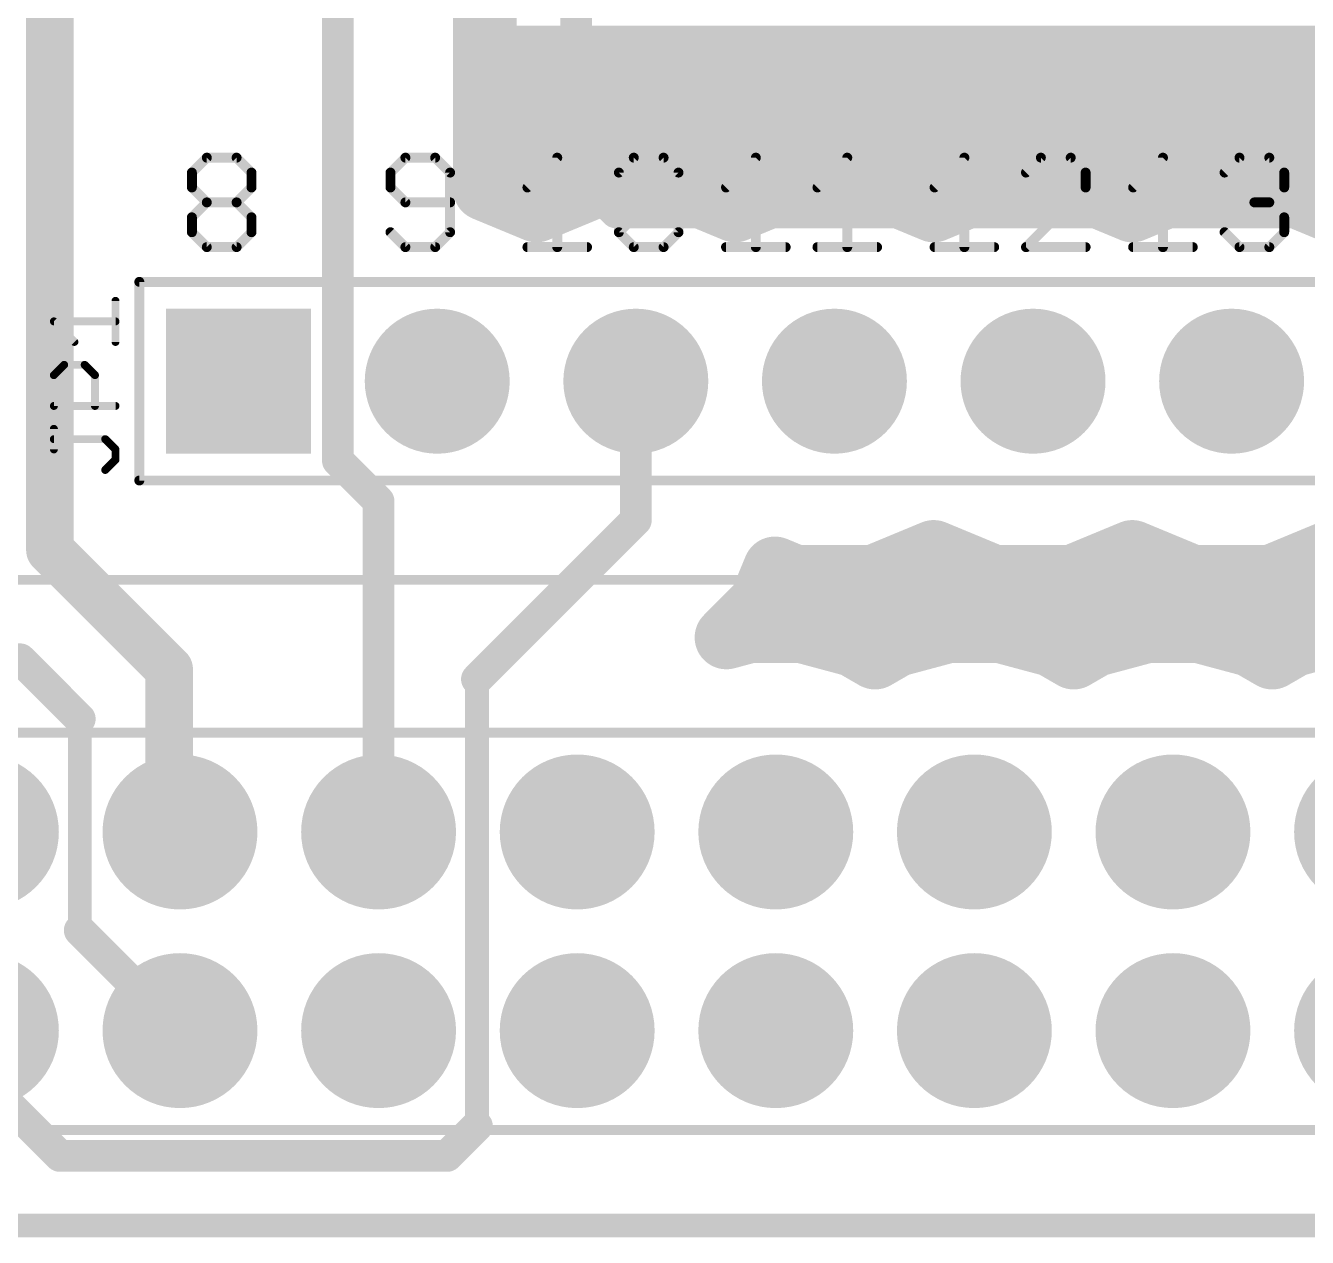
# Model space of a CAD drawing. Extents: x 0.2 to 70.4, y 8.5 to 70.6.
# Drawn here: x 25.72 to 42.12, y 8.48 to 23.98 of the extents above; entities that cross this region are included whole.
import ezdxf

# ---------------------------------------------------------------- set-up
doc = ezdxf.new("R2010")
doc.units = 0
for name, color, linetype in [('16', 175, 'CONTINUOUS'), ('17', 82, 'CONTINUOUS'), ('20', 213, 'CONTINUOUS'), ('21', 253, 'CONTINUOUS'), ('29', 253, 'CONTINUOUS'), ('30', 253, 'CONTINUOUS')]:
    doc.layers.add(name, color=color, linetype=linetype)

# ---------------------------------------------------------------- blocks, each defined once
blk = doc.blocks.new('SQUAREP')
blk.add_solid([(-0.5, -0.5), (0.5, -0.5), (-0.5, 0.5), (0.5, 0.5)])
blk = doc.blocks.new('ROUNDP')
at = {"const_width": 0.5}
blk.add_lwpolyline([(0, -0.25, 1), (0, 0.25, 1), (0, -0.25)], format="xyb", dxfattribs=at)

msp = doc.modelspace()

# ---------------------------------------------------------------- linework, layer by layer
at = {"layer": '16'}
for points, const_width in [([(29.718, 30.988), (29.718, 18.415)], 0.4064), ([(31.5976, 21.8865), (31.5976, 30.6141)], 0.8128), ([(32.766, 30.48), (32.766, 22.098)], 0.4064), ([(26.035, 26.67), (26.035, 17.272)], 0.6096), ([(31.5976, 23.5712), (58.2422, 23.5712)], 0.8128), ([(31.5976, 22.7584), (58.2422, 22.7584)], 0.8128), ([(31.5976, 21.9456), (52.7448, 21.9456)], 0.8128), ([(33.0303, 21.9329), (32.258, 21.613)], 0.8128), ([(32.766, 22.098), (33.274, 21.59)], 0.4064), ([(34.0257, 21.9329), (33.0303, 21.9329)], 0.8128), ([(34.798, 21.613), (34.0257, 21.9329)], 0.8128), ([(35.5703, 21.9329), (34.798, 21.613)], 0.8128), ([(36.5657, 21.9329), (35.5703, 21.9329)], 0.8128), ([(37.338, 21.613), (36.5657, 21.9329)], 0.8128), ([(38.1103, 21.9329), (37.338, 21.613)], 0.8128), ([(39.1057, 21.9329), (38.1103, 21.9329)], 0.8128), ([(39.878, 21.613), (39.1057, 21.9329)], 0.8128), ([(40.6503, 21.9329), (39.878, 21.613)], 0.8128), ([(41.6457, 21.9329), (40.6503, 21.9329)], 0.8128), ([(42.5652, 21.552), (41.6457, 21.9329)], 0.8128), ([(32.258, 21.613), (31.5976, 21.8865)], 0.8128), ([(33.274, 21.59), (42.545, 21.59)], 0.4064), ([(33.528, 19.431), (33.528, 17.653)], 0.4064), ([(29.718, 18.415), (30.238, 17.895)], 0.4064), ([(30.238, 13.667), (30.238, 17.895)], 0.4064), ([(33.528, 17.653), (31.496, 15.621)], 0.4064), ([(41.6457, 16.9291), (42.5652, 17.31)], 0.8128), ([(26.035, 17.272), (27.559, 15.748)], 0.6096), ([(36.5657, 16.9291), (37.338, 17.249)], 0.8128), ([(37.338, 17.249), (38.1103, 16.9291)], 0.8128), ([(39.1057, 16.9291), (39.878, 17.249)], 0.8128), ([(39.878, 17.249), (40.6503, 16.9291)], 0.8128), ([(35.1214, 16.5883), (35.3077, 17.0379)], 0.8128), ([(35.3077, 17.0379), (35.5703, 16.9291)], 0.8128), ([(36.9029, 17.0688), (37.7731, 17.0688)], 0.8128), ([(39.4429, 17.0688), (40.3131, 17.0688)], 0.8128), ([(41.9829, 17.0688), (45.3931, 17.0688)], 0.8128), ([(35.5703, 16.9291), (36.5657, 16.9291)], 0.8128), ([(38.1103, 16.9291), (39.1057, 16.9291)], 0.8128), ([(40.6503, 16.9291), (41.6457, 16.9291)], 0.8128), ([(34.687, 16.1538), (35.1214, 16.5883)], 0.8128), ([(34.9803, 16.2324), (34.687, 16.1538)], 0.8128), ([(34.7891, 16.256), (54.0535, 16.256)], 0.8128), ([(35.6557, 16.2324), (34.9803, 16.2324)], 0.8128), ([(36.3082, 16.0576), (35.6557, 16.2324)], 0.8128), ([(37.5203, 16.2324), (36.8678, 16.0576)], 0.8128), ([(38.1957, 16.2324), (37.5203, 16.2324)], 0.8128), ([(38.8482, 16.0576), (38.1957, 16.2324)], 0.8128), ([(40.0603, 16.2324), (39.4078, 16.0576)], 0.8128), ([(40.7357, 16.2324), (40.0603, 16.2324)], 0.8128), ([(41.3882, 16.0576), (40.7357, 16.2324)], 0.8128), ([(42.6003, 16.2324), (41.9478, 16.0576)], 0.8128), ([(36.588, 15.896), (36.3082, 16.0576)], 0.8128), ([(36.8678, 16.0576), (36.588, 15.896)], 0.8128), ([(39.128, 15.896), (38.8482, 16.0576)], 0.8128), ([(39.4078, 16.0576), (39.128, 15.896)], 0.8128), ([(41.668, 15.896), (41.3882, 16.0576)], 0.8128), ([(41.9478, 16.0576), (41.668, 15.896)], 0.8128), ([(13.843, 15.875), (25.654, 15.875)], 0.4064), ([(25.654, 15.875), (26.416, 15.113)], 0.4064), ([(27.559, 15.748), (27.559, 13.806)], 0.6096), ([(31.496, 15.621), (31.496, 9.906)], 0.3048), ([(26.416, 15.113), (26.416, 12.409)], 0.3048), ([(27.559, 13.806), (27.698, 13.667)], 0.6096), ([(26.416, 12.409), (27.698, 11.127)], 0.4064), ([(25.158, 10.529), (26.162, 9.525)], 0.4064), ([(31.115, 9.525), (31.496, 9.906)], 0.4064), ([(26.162, 9.525), (31.115, 9.525)], 0.4064)]:
    msp.add_lwpolyline(points, dxfattribs=dict(at, const_width=const_width))
for points, const_width in [([(31.5976, 23.7744, 1), (31.5976, 23.368)], 0.4064), ([(31.5976, 22.9616, 1), (31.5976, 22.5552)], 0.4064), ([(31.5976, 22.1488, 1), (31.5976, 21.7424)], 0.4064), ([(32.8378, 22.1698, 1), (32.6942, 22.0262)], 0.2032), ([(33.0303, 22.1361, 1), (33.0303, 21.7297)], 0.4064), ([(33.1081, 21.7452, 1), (32.9526, 22.1206)], 0.4064), ([(34.1034, 22.1206, 1), (33.9479, 21.7452)], 0.4064), ([(34.0257, 21.7297, 1), (34.0257, 22.1361)], 0.4064), ([(35.5703, 22.1361, 1), (35.5703, 21.7297)], 0.4064), ([(35.6481, 21.7452, 1), (35.4926, 22.1206)], 0.4064), ([(36.6434, 22.1206, 1), (36.4879, 21.7452)], 0.4064), ([(36.5657, 21.7297, 1), (36.5657, 22.1361)], 0.4064), ([(38.1103, 22.1361, 1), (38.1103, 21.7297)], 0.4064), ([(38.1881, 21.7452, 1), (38.0326, 22.1206)], 0.4064), ([(39.1834, 22.1206, 1), (39.0279, 21.7452)], 0.4064), ([(39.1057, 21.7297, 1), (39.1057, 22.1361)], 0.4064), ([(40.6503, 22.1361, 1), (40.6503, 21.7297)], 0.4064), ([(40.7281, 21.7452, 1), (40.5726, 22.1206)], 0.4064), ([(41.7234, 22.1206, 1), (41.5679, 21.7452)], 0.4064), ([(41.6457, 21.7297, 1), (41.6457, 22.1361)], 0.4064), ([(31.6754, 22.0743, 1), (31.5198, 21.6988)], 0.4064), ([(32.6644, 22.098, 1), (32.8676, 22.098)], 0.2032), ([(31.3944, 21.8865, 1), (31.8008, 21.8865)], 0.4064), ([(32.1802, 21.8007, 1), (32.3358, 21.4252)], 0.4064), ([(32.1802, 21.4252, 1), (32.3358, 21.8007)], 0.4064), ([(34.7202, 21.8007, 1), (34.8758, 21.4252)], 0.4064), ([(34.7202, 21.4252, 1), (34.8758, 21.8007)], 0.4064), ([(37.2602, 21.8007, 1), (37.4158, 21.4252)], 0.4064), ([(37.2602, 21.4252, 1), (37.4158, 21.8007)], 0.4064), ([(39.8002, 21.8007, 1), (39.9558, 21.4252)], 0.4064), ([(39.8002, 21.4252, 1), (39.9558, 21.8007)], 0.4064), ([(33.274, 21.6916, 1), (33.274, 21.4884)], 0.2032), ([(33.2022, 21.5182, 1), (33.3458, 21.6618)], 0.2032), ([(33.6296, 19.431, 1), (33.4264, 19.431)], 0.2032), ([(29.7898, 18.4868, 1), (29.6462, 18.3432)], 0.2032), ([(29.6164, 18.415, 1), (29.8196, 18.415)], 0.2032), ([(30.3396, 17.895, 1), (30.1364, 17.895)], 0.2032), ([(30.1662, 17.8232, 1), (30.3098, 17.9668)], 0.2032), ([(33.4264, 17.653, 1), (33.6296, 17.653)], 0.2032), ([(33.5998, 17.5812, 1), (33.4562, 17.7248)], 0.2032), ([(26.1428, 17.3798, 1), (25.9272, 17.1642)], 0.3048), ([(37.4158, 17.4367, 1), (37.2602, 17.0613)], 0.4064), ([(37.4158, 17.0613, 1), (37.2602, 17.4367)], 0.4064), ([(39.9558, 17.4367, 1), (39.8002, 17.0613)], 0.4064), ([(39.9558, 17.0613, 1), (39.8002, 17.4367)], 0.4064), ([(25.8826, 17.272, 1), (26.1874, 17.272)], 0.3048), ([(35.3854, 17.2256, 1), (35.2299, 16.8502)], 0.4064), ([(35.4954, 16.9601, 1), (35.1199, 17.1157)], 0.4064), ([(36.9029, 17.272, 1), (36.9029, 16.8656)], 0.4064), ([(37.7731, 16.8656, 1), (37.7731, 17.272)], 0.4064), ([(39.4429, 17.272, 1), (39.4429, 16.8656)], 0.4064), ([(40.3131, 16.8656, 1), (40.3131, 17.272)], 0.4064), ([(41.9829, 17.272, 1), (41.9829, 16.8656)], 0.4064), ([(35.5703, 17.1323, 1), (35.5703, 16.7259)], 0.4064), ([(35.4926, 16.7414, 1), (35.6481, 17.1168)], 0.4064), ([(36.4879, 17.1168, 1), (36.6434, 16.7414)], 0.4064), ([(36.5657, 16.7259, 1), (36.5657, 17.1323)], 0.4064), ([(38.1103, 17.1323, 1), (38.1103, 16.7259)], 0.4064), ([(38.0326, 16.7414, 1), (38.1881, 17.1168)], 0.4064), ([(39.0279, 17.1168, 1), (39.1834, 16.7414)], 0.4064), ([(39.1057, 16.7259, 1), (39.1057, 17.1323)], 0.4064), ([(40.6503, 17.1323, 1), (40.6503, 16.7259)], 0.4064), ([(40.5726, 16.7414, 1), (40.7281, 17.1168)], 0.4064), ([(41.5679, 17.1168, 1), (41.7234, 16.7414)], 0.4064), ([(41.6457, 16.7259, 1), (41.6457, 17.1323)], 0.4064), ([(35.2651, 16.4446, 1), (34.9778, 16.732)], 0.4064), ([(34.9337, 16.6661, 1), (35.3092, 16.5105)], 0.4064), ([(34.7891, 16.4592, 1), (34.7891, 16.0528)], 0.4064), ([(34.9803, 16.4356, 1), (34.9803, 16.0292)], 0.4064), ([(35.0328, 16.0361, 1), (34.9277, 16.4287)], 0.4064), ([(35.7083, 16.4287, 1), (35.6031, 16.0361)], 0.4064), ([(35.6557, 16.0292, 1), (35.6557, 16.4356)], 0.4064), ([(37.5203, 16.4356, 1), (37.5203, 16.0292)], 0.4064), ([(37.5728, 16.0361, 1), (37.4677, 16.4287)], 0.4064), ([(38.2483, 16.4287, 1), (38.1431, 16.0361)], 0.4064), ([(38.1957, 16.0292, 1), (38.1957, 16.4356)], 0.4064), ([(40.0603, 16.4356, 1), (40.0603, 16.0292)], 0.4064), ([(40.1128, 16.0361, 1), (40.0077, 16.4287)], 0.4064), ([(40.7883, 16.4287, 1), (40.6831, 16.0361)], 0.4064), ([(40.7357, 16.0292, 1), (40.7357, 16.4356)], 0.4064), ([(34.6344, 16.3501, 1), (34.7395, 15.9575)], 0.4064), ([(34.5433, 16.2975, 1), (34.8306, 16.0101)], 0.4064), ([(36.4098, 16.2335, 1), (36.2066, 15.8816)], 0.4064), ([(36.2556, 15.8613, 1), (36.3608, 16.2538)], 0.4064), ([(36.8152, 16.2538, 1), (36.9204, 15.8613)], 0.4064), ([(36.9694, 15.8816, 1), (36.7662, 16.2335)], 0.4064), ([(38.9498, 16.2335, 1), (38.7466, 15.8816)], 0.4064), ([(38.7956, 15.8613, 1), (38.9008, 16.2538)], 0.4064), ([(39.3552, 16.2538, 1), (39.4604, 15.8613)], 0.4064), ([(39.5094, 15.8816, 1), (39.3062, 16.2335)], 0.4064), ([(41.4898, 16.2335, 1), (41.2866, 15.8816)], 0.4064), ([(41.3356, 15.8613, 1), (41.4408, 16.2538)], 0.4064), ([(41.8952, 16.2538, 1), (42.0004, 15.8613)], 0.4064), ([(42.0494, 15.8816, 1), (41.8462, 16.2335)], 0.4064), ([(36.4864, 16.072, 1), (36.6896, 15.7201)], 0.4064), ([(36.4864, 15.7201, 1), (36.6896, 16.072)], 0.4064), ([(39.0264, 16.072, 1), (39.2296, 15.7201)], 0.4064), ([(39.0264, 15.7201, 1), (39.2296, 16.072)], 0.4064), ([(41.5664, 16.072, 1), (41.7696, 15.7201)], 0.4064), ([(41.5664, 15.7201, 1), (41.7696, 16.072)], 0.4064), ([(25.7258, 15.9468, 1), (25.5822, 15.8032)], 0.2032), ([(25.654, 15.7734, 1), (25.654, 15.9766)], 0.2032), ([(27.7114, 15.748, 1), (27.4066, 15.748)], 0.3048), ([(27.4512, 15.6402, 1), (27.6668, 15.8558)], 0.3048), ([(31.4242, 15.6928, 1), (31.5678, 15.5492)], 0.2032), ([(31.5722, 15.621, 1), (31.4198, 15.621)], 0.1524), ([(26.3442, 15.0412, 1), (26.4878, 15.1848)], 0.2032), ([(26.4922, 15.113, 1), (26.3398, 15.113)], 0.1524), ([(27.6668, 13.9138, 1), (27.4512, 13.6982)], 0.3048), ([(27.4066, 13.806, 1), (27.7114, 13.806)], 0.3048), ([(27.5902, 13.5592, 1), (27.8058, 13.7748)], 0.3048), ([(30.1364, 13.667, 1), (30.3396, 13.667)], 0.2032), ([(26.4878, 12.4808, 1), (26.3442, 12.3372)], 0.2032), ([(26.3398, 12.409, 1), (26.4922, 12.409)], 0.1524), ([(27.6262, 11.0552, 1), (27.7698, 11.1988)], 0.2032), ([(31.5678, 9.8342, 1), (31.4242, 9.9778)], 0.2032), ([(31.4198, 9.906, 1), (31.5722, 9.906)], 0.1524), ([(26.162, 9.6266, 1), (26.162, 9.4234)], 0.2032), ([(26.0902, 9.4532, 1), (26.2338, 9.5968)], 0.2032), ([(31.0432, 9.5968, 1), (31.1868, 9.4532)], 0.2032), ([(31.115, 9.4234, 1), (31.115, 9.6266)], 0.2032)]:
    msp.add_lwpolyline(points, format="xyb", dxfattribs=dict(at, const_width=const_width))
at = {"layer": '20', "const_width": 0.3048}
msp.add_lwpolyline([(0.381, 8.636), (70.231, 8.636)], dxfattribs=at)
at = {"layer": '21'}
for points, const_width in [([(27.8501, 22.0988), (28.0408, 22.2895)], 0.127), ([(28.0408, 22.2895), (28.4221, 22.2895)], 0.127), ([(28.4221, 22.2895), (28.6128, 22.0988)], 0.127), ([(30.5808, 22.2895), (30.3901, 22.0988)], 0.127), ([(30.9621, 22.2895), (30.5808, 22.2895)], 0.127), ([(31.1528, 22.0988), (30.9621, 22.2895)], 0.127), ([(32.1417, 21.9082), (32.523, 22.2895)], 0.127), ([(32.523, 22.2895), (32.523, 21.1455)], 0.127), ([(33.3111, 22.0988), (33.5018, 22.2895)], 0.127), ([(33.5018, 22.2895), (33.8831, 22.2895)], 0.127), ([(33.8831, 22.2895), (34.0738, 22.0988)], 0.127), ([(34.6817, 21.9082), (35.063, 22.2895)], 0.127), ([(35.063, 22.2895), (35.063, 21.1455)], 0.127), ([(35.8511, 21.9082), (36.2324, 22.2895)], 0.127), ([(36.2324, 22.2895), (36.2324, 21.1455)], 0.127), ([(37.3487, 21.9082), (37.73, 22.2895)], 0.127), ([(37.73, 22.2895), (37.73, 21.1455)], 0.127), ([(38.7088, 22.2895), (38.5181, 22.0988)], 0.127), ([(39.0901, 22.2895), (38.7088, 22.2895)], 0.127), ([(39.2808, 22.0988), (39.0901, 22.2895)], 0.127), ([(39.8887, 21.9082), (40.27, 22.2895)], 0.127), ([(40.27, 22.2895), (40.27, 21.1455)], 0.127), ([(41.0581, 22.0988), (41.2488, 22.2895)], 0.127), ([(41.2488, 22.2895), (41.6301, 22.2895)], 0.127), ([(41.6301, 22.2895), (41.8208, 22.0988)], 0.127), ([(27.8501, 21.9082), (27.8501, 22.0988)], 0.127), ([(28.6128, 22.0988), (28.6128, 21.9082)], 0.127), ([(30.3901, 22.0988), (30.3901, 21.9082)], 0.127), ([(31.1528, 21.3362), (31.1528, 22.0988)], 0.127), ([(33.3111, 21.3362), (33.3111, 22.0988)], 0.127), ([(33.3111, 21.3362), (34.0738, 22.0988)], 0.127), ([(34.0738, 22.0988), (34.0738, 21.3362)], 0.127), ([(39.2808, 21.9082), (39.2808, 22.0988)], 0.127), ([(41.8208, 22.0988), (41.8208, 21.9082)], 0.127), ([(28.0408, 21.7175), (27.8501, 21.9082)], 0.127), ([(28.6128, 21.9082), (28.4221, 21.7175)], 0.127), ([(30.3901, 21.9082), (30.5808, 21.7175)], 0.127), ([(38.5181, 21.1455), (39.2808, 21.9082)], 0.127), ([(41.8208, 21.9082), (41.6301, 21.7175)], 0.127), ([(27.8501, 21.5268), (28.0408, 21.7175)], 0.127), ([(28.0408, 21.7175), (28.4221, 21.7175)], 0.127), ([(28.4221, 21.7175), (28.6128, 21.5268)], 0.127), ([(30.5808, 21.7175), (31.1528, 21.7175)], 0.127), ([(41.6301, 21.7175), (41.4394, 21.7175)], 0.127), ([(41.6301, 21.7175), (41.8208, 21.5268)], 0.127), ([(27.8501, 21.3362), (27.8501, 21.5268)], 0.127), ([(28.6128, 21.5268), (28.6128, 21.3362)], 0.127), ([(41.8208, 21.5268), (41.8208, 21.3362)], 0.127), ([(28.0408, 21.1455), (27.8501, 21.3362)], 0.127), ([(28.6128, 21.3362), (28.4221, 21.1455)], 0.127), ([(30.3901, 21.3362), (30.5808, 21.1455)], 0.127), ([(30.9621, 21.1455), (31.1528, 21.3362)], 0.127), ([(33.5018, 21.1455), (33.3111, 21.3362)], 0.127), ([(34.0738, 21.3362), (33.8831, 21.1455)], 0.127), ([(41.2488, 21.1455), (41.0581, 21.3362)], 0.127), ([(41.8208, 21.3362), (41.6301, 21.1455)], 0.127), ([(28.4221, 21.1455), (28.0408, 21.1455)], 0.127), ([(30.5808, 21.1455), (30.9621, 21.1455)], 0.127), ([(32.1417, 21.1455), (32.9044, 21.1455)], 0.127), ([(33.8831, 21.1455), (33.5018, 21.1455)], 0.127), ([(34.6817, 21.1455), (35.4444, 21.1455)], 0.127), ([(35.8511, 21.1455), (36.6138, 21.1455)], 0.127), ([(37.3487, 21.1455), (38.1114, 21.1455)], 0.127), ([(39.2808, 21.1455), (38.5181, 21.1455)], 0.127), ([(39.8887, 21.1455), (40.6514, 21.1455)], 0.127), ([(41.6301, 21.1455), (41.2488, 21.1455)], 0.127), ([(27.178, 18.161), (27.178, 20.701)], 0.127), ([(27.178, 20.701), (52.578, 20.701)], 0.127), ([(26.8732, 19.9332), (26.8732, 20.4586)], 0.1016), ([(26.3478, 19.9332), (26.0851, 20.1959)], 0.1016), ([(26.0851, 20.1959), (26.8732, 20.1959)], 0.1016), ([(26.0851, 19.5087), (26.2165, 19.64)], 0.1016), ([(26.2165, 19.64), (26.4792, 19.64)], 0.1016), ([(26.4792, 19.64), (26.6105, 19.5087)], 0.1016), ([(26.0851, 19.1146), (26.0851, 19.5087)], 0.1016), ([(26.6105, 19.5087), (26.6105, 19.1146)], 0.1016), ([(26.8732, 19.1146), (26.0851, 19.1146)], 0.1016), ([(26.0851, 18.5588), (26.0851, 18.8214)], 0.1016), ([(26.7419, 18.6901), (26.0851, 18.6901)], 0.1016), ([(26.8732, 18.5588), (26.7419, 18.6901)], 0.1016), ([(26.8732, 18.4274), (26.8732, 18.5588)], 0.1016), ([(26.7419, 18.2961), (26.8732, 18.4274)], 0.1016), ([(52.578, 18.161), (27.178, 18.161)], 0.127), ([(70.104, 16.891), (5.588, 16.891)], 0.127), ([(51.828, 14.937), (3.568, 14.937)], 0.127), ([(3.568, 9.857), (54.368, 9.857)], 0.127)]:
    msp.add_lwpolyline(points, dxfattribs=dict(at, const_width=const_width))
for points, const_width in [([(28.0408, 22.3212, 1), (28.0408, 22.2577)], 0.0635), ([(28.0632, 22.267, 1), (28.0183, 22.3119)], 0.0635), ([(28.4445, 22.3119, 1), (28.3996, 22.267)], 0.0635), ([(28.4221, 22.2577, 1), (28.4221, 22.3212)], 0.0635), ([(30.5808, 22.3212, 1), (30.5808, 22.2577)], 0.0635), ([(30.6032, 22.267, 1), (30.5583, 22.3119)], 0.0635), ([(30.9845, 22.3119, 1), (30.9396, 22.267)], 0.0635), ([(30.9621, 22.2577, 1), (30.9621, 22.3212)], 0.0635), ([(32.5548, 22.2895, 1), (32.4913, 22.2895)], 0.0635), ([(32.5455, 22.267, 1), (32.5006, 22.3119)], 0.0635), ([(33.5018, 22.3212, 1), (33.5018, 22.2577)], 0.0635), ([(33.5242, 22.267, 1), (33.4793, 22.3119)], 0.0635), ([(33.9055, 22.3119, 1), (33.8606, 22.267)], 0.0635), ([(33.8831, 22.2577, 1), (33.8831, 22.3212)], 0.0635), ([(35.0948, 22.2895, 1), (35.0313, 22.2895)], 0.0635), ([(35.0855, 22.267, 1), (35.0406, 22.3119)], 0.0635), ([(36.2642, 22.2895, 1), (36.2007, 22.2895)], 0.0635), ([(36.2549, 22.267, 1), (36.21, 22.3119)], 0.0635), ([(37.7618, 22.2895, 1), (37.6983, 22.2895)], 0.0635), ([(37.7525, 22.267, 1), (37.7076, 22.3119)], 0.0635), ([(38.7088, 22.3212, 1), (38.7088, 22.2577)], 0.0635), ([(38.7312, 22.267, 1), (38.6863, 22.3119)], 0.0635), ([(39.1125, 22.3119, 1), (39.0676, 22.267)], 0.0635), ([(39.0901, 22.2577, 1), (39.0901, 22.3212)], 0.0635), ([(40.3018, 22.2895, 1), (40.2383, 22.2895)], 0.0635), ([(40.2925, 22.267, 1), (40.2476, 22.3119)], 0.0635), ([(41.2488, 22.3212, 1), (41.2488, 22.2577)], 0.0635), ([(41.2712, 22.267, 1), (41.2263, 22.3119)], 0.0635), ([(41.6525, 22.3119, 1), (41.6076, 22.267)], 0.0635), ([(41.6301, 22.2577, 1), (41.6301, 22.3212)], 0.0635), ([(27.8819, 22.0988, 1), (27.8184, 22.0988)], 0.0635), ([(27.8277, 22.1213, 1), (27.8726, 22.0764)], 0.0635), ([(28.6445, 22.0988, 1), (28.581, 22.0988)], 0.0635), ([(28.5903, 22.0764, 1), (28.6352, 22.1213)], 0.0635), ([(30.4219, 22.0988, 1), (30.3584, 22.0988)], 0.0635), ([(30.3677, 22.1213, 1), (30.4126, 22.0764)], 0.0635), ([(31.1845, 22.0988, 1), (31.121, 22.0988)], 0.0635), ([(31.1303, 22.0764, 1), (31.1752, 22.1213)], 0.0635), ([(33.3429, 22.0988, 1), (33.2794, 22.0988)], 0.0635), ([(33.2886, 22.1213, 1), (33.3336, 22.0764)], 0.0635), ([(34.1055, 22.0988, 1), (34.042, 22.0988)], 0.0635), ([(34.0962, 22.0764, 1), (34.0513, 22.1213)], 0.0635), ([(34.0513, 22.0764, 1), (34.0962, 22.1213)], 0.0635), ([(38.4956, 22.1213, 1), (38.5406, 22.0764)], 0.0635), ([(39.3125, 22.0988, 1), (39.249, 22.0988)], 0.0635), ([(39.2583, 22.0764, 1), (39.3032, 22.1213)], 0.0635), ([(41.0356, 22.1213, 1), (41.0806, 22.0764)], 0.0635), ([(41.8525, 22.0988, 1), (41.789, 22.0988)], 0.0635), ([(41.7983, 22.0764, 1), (41.8432, 22.1213)], 0.0635), ([(27.8726, 21.9306, 1), (27.8277, 21.8857)], 0.0635), ([(28.6352, 21.8857, 1), (28.5903, 21.9306)], 0.0635), ([(30.4126, 21.9306, 1), (30.3677, 21.8857)], 0.0635), ([(39.3032, 21.8857, 1), (39.2583, 21.9306)], 0.0635), ([(41.8432, 21.8857, 1), (41.7983, 21.9306)], 0.0635), ([(27.8184, 21.9082, 1), (27.8819, 21.9082)], 0.0635), ([(28.581, 21.9082, 1), (28.6445, 21.9082)], 0.0635), ([(30.3584, 21.9082, 1), (30.4219, 21.9082)], 0.0635), ([(32.1193, 21.9306, 1), (32.1642, 21.8857)], 0.0635), ([(34.6593, 21.9306, 1), (34.7042, 21.8857)], 0.0635), ([(35.8286, 21.9306, 1), (35.8736, 21.8857)], 0.0635), ([(37.3263, 21.9306, 1), (37.3712, 21.8857)], 0.0635), ([(39.249, 21.9082, 1), (39.3125, 21.9082)], 0.0635), ([(39.8663, 21.9306, 1), (39.9112, 21.8857)], 0.0635), ([(41.789, 21.9082, 1), (41.8525, 21.9082)], 0.0635), ([(28.0408, 21.7492, 1), (28.0408, 21.6857)], 0.0635), ([(28.0632, 21.695, 1), (28.0183, 21.7399)], 0.0635), ([(28.0183, 21.695, 1), (28.0632, 21.7399)], 0.0635), ([(28.4445, 21.7399, 1), (28.3996, 21.695)], 0.0635), ([(28.3996, 21.7399, 1), (28.4445, 21.695)], 0.0635), ([(28.4221, 21.6857, 1), (28.4221, 21.7492)], 0.0635), ([(30.5808, 21.7492, 1), (30.5808, 21.6857)], 0.0635), ([(30.5583, 21.695, 1), (30.6032, 21.7399)], 0.0635), ([(31.1528, 21.6857, 1), (31.1528, 21.7492)], 0.0635), ([(41.4394, 21.7492, 1), (41.4394, 21.6857)], 0.0635), ([(41.6525, 21.7399, 1), (41.6076, 21.695)], 0.0635), ([(41.6076, 21.7399, 1), (41.6525, 21.695)], 0.0635), ([(41.6301, 21.6857, 1), (41.6301, 21.7492)], 0.0635), ([(27.8819, 21.5268, 1), (27.8184, 21.5268)], 0.0635), ([(27.8277, 21.5493, 1), (27.8726, 21.5044)], 0.0635), ([(28.6445, 21.5268, 1), (28.581, 21.5268)], 0.0635), ([(28.5903, 21.5044, 1), (28.6352, 21.5493)], 0.0635), ([(41.8525, 21.5268, 1), (41.789, 21.5268)], 0.0635), ([(41.7983, 21.5044, 1), (41.8432, 21.5493)], 0.0635), ([(27.8184, 21.3362, 1), (27.8819, 21.3362)], 0.0635), ([(27.8726, 21.3586, 1), (27.8277, 21.3137)], 0.0635), ([(28.581, 21.3362, 1), (28.6445, 21.3362)], 0.0635), ([(28.6352, 21.3137, 1), (28.5903, 21.3586)], 0.0635), ([(30.4126, 21.3586, 1), (30.3677, 21.3137)], 0.0635), ([(31.121, 21.3362, 1), (31.1845, 21.3362)], 0.0635), ([(31.1752, 21.3137, 1), (31.1303, 21.3586)], 0.0635), ([(33.3336, 21.3586, 1), (33.2886, 21.3137)], 0.0635), ([(33.2886, 21.3586, 1), (33.3336, 21.3137)], 0.0635), ([(33.2794, 21.3362, 1), (33.3429, 21.3362)], 0.0635), ([(34.042, 21.3362, 1), (34.1055, 21.3362)], 0.0635), ([(34.0962, 21.3137, 1), (34.0513, 21.3586)], 0.0635), ([(41.0806, 21.3586, 1), (41.0356, 21.3137)], 0.0635), ([(41.789, 21.3362, 1), (41.8525, 21.3362)], 0.0635), ([(41.8432, 21.3137, 1), (41.7983, 21.3586)], 0.0635), ([(28.0408, 21.1773, 1), (28.0408, 21.1138)], 0.0635), ([(28.0183, 21.123, 1), (28.0632, 21.168)], 0.0635), ([(28.3996, 21.168, 1), (28.4445, 21.123)], 0.0635), ([(28.4221, 21.1138, 1), (28.4221, 21.1773)], 0.0635), ([(30.5808, 21.1773, 1), (30.5808, 21.1138)], 0.0635), ([(30.5583, 21.123, 1), (30.6032, 21.168)], 0.0635), ([(30.9396, 21.168, 1), (30.9845, 21.123)], 0.0635), ([(30.9621, 21.1138, 1), (30.9621, 21.1773)], 0.0635), ([(32.1417, 21.1773, 1), (32.1417, 21.1138)], 0.0635), ([(32.4913, 21.1455, 1), (32.5548, 21.1455)], 0.0635), ([(32.9044, 21.1138, 1), (32.9044, 21.1773)], 0.0635), ([(33.5018, 21.1773, 1), (33.5018, 21.1138)], 0.0635), ([(33.4793, 21.123, 1), (33.5242, 21.168)], 0.0635), ([(33.8606, 21.168, 1), (33.9055, 21.123)], 0.0635), ([(33.8831, 21.1138, 1), (33.8831, 21.1773)], 0.0635), ([(34.6817, 21.1773, 1), (34.6817, 21.1138)], 0.0635), ([(35.0313, 21.1455, 1), (35.0948, 21.1455)], 0.0635), ([(35.4444, 21.1138, 1), (35.4444, 21.1773)], 0.0635), ([(35.8511, 21.1773, 1), (35.8511, 21.1138)], 0.0635), ([(36.2007, 21.1455, 1), (36.2642, 21.1455)], 0.0635), ([(36.6138, 21.1138, 1), (36.6138, 21.1773)], 0.0635), ([(37.3487, 21.1773, 1), (37.3487, 21.1138)], 0.0635), ([(37.6983, 21.1455, 1), (37.7618, 21.1455)], 0.0635), ([(38.1114, 21.1138, 1), (38.1114, 21.1773)], 0.0635), ([(38.4956, 21.168, 1), (38.5406, 21.123)], 0.0635), ([(38.5181, 21.1773, 1), (38.5181, 21.1138)], 0.0635), ([(39.2808, 21.1138, 1), (39.2808, 21.1773)], 0.0635), ([(39.8887, 21.1773, 1), (39.8887, 21.1138)], 0.0635), ([(40.2383, 21.1455, 1), (40.3018, 21.1455)], 0.0635), ([(40.6514, 21.1138, 1), (40.6514, 21.1773)], 0.0635), ([(41.2488, 21.1773, 1), (41.2488, 21.1138)], 0.0635), ([(41.2263, 21.123, 1), (41.2712, 21.168)], 0.0635), ([(41.6076, 21.168, 1), (41.6525, 21.123)], 0.0635), ([(41.6301, 21.1138, 1), (41.6301, 21.1773)], 0.0635), ([(27.2097, 20.701, 1), (27.1463, 20.701)], 0.0635), ([(27.178, 20.7327, 1), (27.178, 20.6693)], 0.0635), ([(26.8986, 20.4586, 1), (26.8478, 20.4586)], 0.0508), ([(26.1031, 20.2139, 1), (26.0672, 20.1779)], 0.0508), ([(26.0851, 20.2213, 1), (26.0851, 20.1705)], 0.0508), ([(26.8732, 20.1705, 1), (26.8732, 20.2213)], 0.0508), ([(26.3299, 19.9153, 1), (26.3658, 19.9512)], 0.0508), ([(26.8478, 19.9332, 1), (26.8986, 19.9332)], 0.0508), ([(26.2165, 19.6654, 1), (26.2165, 19.6146)], 0.0508), ([(26.2344, 19.6221, 1), (26.1985, 19.658)], 0.0508), ([(26.4971, 19.658, 1), (26.4612, 19.6221)], 0.0508), ([(26.4792, 19.6146, 1), (26.4792, 19.6654)], 0.0508), ([(26.1105, 19.5087, 1), (26.0597, 19.5087)], 0.0508), ([(26.0672, 19.5266, 1), (26.1031, 19.4907)], 0.0508), ([(26.6359, 19.5087, 1), (26.5851, 19.5087)], 0.0508), ([(26.5925, 19.4907, 1), (26.6285, 19.5266)], 0.0508), ([(26.0851, 19.14, 1), (26.0851, 19.0892)], 0.0508), ([(26.0597, 19.1146, 1), (26.1105, 19.1146)], 0.0508), ([(26.5851, 19.1146, 1), (26.6359, 19.1146)], 0.0508), ([(26.8732, 19.0892, 1), (26.8732, 19.14)], 0.0508), ([(26.1105, 18.8214, 1), (26.0597, 18.8214)], 0.0508), ([(26.0851, 18.7155, 1), (26.0851, 18.6647)], 0.0508), ([(26.7598, 18.7081, 1), (26.7239, 18.6721)], 0.0508), ([(26.7419, 18.6647, 1), (26.7419, 18.7155)], 0.0508), ([(26.0597, 18.5588, 1), (26.1105, 18.5588)], 0.0508), ([(26.8986, 18.5588, 1), (26.8478, 18.5588)], 0.0508), ([(26.8552, 18.5408, 1), (26.8912, 18.5767)], 0.0508), ([(26.8478, 18.4274, 1), (26.8986, 18.4274)], 0.0508), ([(26.8912, 18.4094, 1), (26.8552, 18.4454)], 0.0508), ([(26.7239, 18.314, 1), (26.7598, 18.2781)], 0.0508), ([(27.178, 18.1928, 1), (27.178, 18.1293)], 0.0635), ([(27.1463, 18.161, 1), (27.2097, 18.161)], 0.0635)]:
    msp.add_lwpolyline(points, format="xyb", dxfattribs=dict(at, const_width=const_width))

# ---------------------------------------------------------------- block references
at = {"layer": '17', "rotation": 180}
for name, p, xscale, yscale in [('SQUAREP', (28.448, 19.431), 1.651, 1.651), ('ROUNDP', (30.988, 19.431), 1.651, 1.651), ('ROUNDP', (33.528, 19.431), 1.651, 1.651), ('ROUNDP', (36.068, 19.431), 1.651, 1.651), ('ROUNDP', (38.608, 19.431), 1.651, 1.651), ('ROUNDP', (41.148, 19.431), 1.651, 1.651), ('ROUNDP', (25.158, 13.667), 1.778, 1.778), ('ROUNDP', (27.698, 13.667), 1.778, 1.778), ('ROUNDP', (30.238, 13.667), 1.778, 1.778), ('ROUNDP', (32.778, 13.667), 1.778, 1.778), ('ROUNDP', (35.318, 13.667), 1.778, 1.778), ('ROUNDP', (37.858, 13.667), 1.778, 1.778), ('ROUNDP', (40.398, 13.667), 1.778, 1.778), ('ROUNDP', (42.938, 13.667), 1.778, 1.778), ('ROUNDP', (25.158, 11.127), 1.778, 1.778), ('ROUNDP', (27.698, 11.127), 1.778, 1.778), ('ROUNDP', (30.238, 11.127), 1.778, 1.778), ('ROUNDP', (32.778, 11.127), 1.778, 1.778), ('ROUNDP', (35.318, 11.127), 1.778, 1.778), ('ROUNDP', (37.858, 11.127), 1.778, 1.778), ('ROUNDP', (40.398, 11.127), 1.778, 1.778), ('ROUNDP', (42.938, 11.127), 1.778, 1.778)]:
    msp.add_blockref(name, p, dxfattribs=dict(at, xscale=xscale, yscale=yscale))
at = {"layer": '29', "rotation": 180}
for name, p, xscale, yscale in [('SQUAREP', (28.448, 19.431), 1.8542, 1.8542), ('ROUNDP', (30.988, 19.431), 1.8542, 1.8542), ('ROUNDP', (33.528, 19.431), 1.8542, 1.8542), ('ROUNDP', (36.068, 19.431), 1.8542, 1.8542), ('ROUNDP', (38.608, 19.431), 1.8542, 1.8542), ('ROUNDP', (41.148, 19.431), 1.8542, 1.8542), ('ROUNDP', (25.158, 13.667), 1.9812, 1.9812), ('ROUNDP', (27.698, 13.667), 1.9812, 1.9812), ('ROUNDP', (30.238, 13.667), 1.9812, 1.9812), ('ROUNDP', (32.778, 13.667), 1.9812, 1.9812), ('ROUNDP', (35.318, 13.667), 1.9812, 1.9812), ('ROUNDP', (37.858, 13.667), 1.9812, 1.9812), ('ROUNDP', (40.398, 13.667), 1.9812, 1.9812), ('ROUNDP', (42.938, 13.667), 1.9812, 1.9812), ('ROUNDP', (25.158, 11.127), 1.9812, 1.9812), ('ROUNDP', (27.698, 11.127), 1.9812, 1.9812), ('ROUNDP', (30.238, 11.127), 1.9812, 1.9812), ('ROUNDP', (32.778, 11.127), 1.9812, 1.9812), ('ROUNDP', (35.318, 11.127), 1.9812, 1.9812), ('ROUNDP', (37.858, 11.127), 1.9812, 1.9812), ('ROUNDP', (40.398, 11.127), 1.9812, 1.9812), ('ROUNDP', (42.938, 11.127), 1.9812, 1.9812)]:
    msp.add_blockref(name, p, dxfattribs=dict(at, xscale=xscale, yscale=yscale))
at = {"layer": '30', "rotation": 180}
for name, p, xscale, yscale in [('SQUAREP', (28.448, 19.431), 1.8542, 1.8542), ('ROUNDP', (30.988, 19.431), 1.8542, 1.8542), ('ROUNDP', (33.528, 19.431), 1.8542, 1.8542), ('ROUNDP', (36.068, 19.431), 1.8542, 1.8542), ('ROUNDP', (38.608, 19.431), 1.8542, 1.8542), ('ROUNDP', (41.148, 19.431), 1.8542, 1.8542), ('ROUNDP', (25.158, 13.667), 1.9812, 1.9812), ('ROUNDP', (27.698, 13.667), 1.9812, 1.9812), ('ROUNDP', (30.238, 13.667), 1.9812, 1.9812), ('ROUNDP', (32.778, 13.667), 1.9812, 1.9812), ('ROUNDP', (35.318, 13.667), 1.9812, 1.9812), ('ROUNDP', (37.858, 13.667), 1.9812, 1.9812), ('ROUNDP', (40.398, 13.667), 1.9812, 1.9812), ('ROUNDP', (42.938, 13.667), 1.9812, 1.9812), ('ROUNDP', (25.158, 11.127), 1.9812, 1.9812), ('ROUNDP', (27.698, 11.127), 1.9812, 1.9812), ('ROUNDP', (30.238, 11.127), 1.9812, 1.9812), ('ROUNDP', (32.778, 11.127), 1.9812, 1.9812), ('ROUNDP', (35.318, 11.127), 1.9812, 1.9812), ('ROUNDP', (37.858, 11.127), 1.9812, 1.9812), ('ROUNDP', (40.398, 11.127), 1.9812, 1.9812), ('ROUNDP', (42.938, 11.127), 1.9812, 1.9812)]:
    msp.add_blockref(name, p, dxfattribs=dict(at, xscale=xscale, yscale=yscale))

doc.saveas('drawing.dxf')
